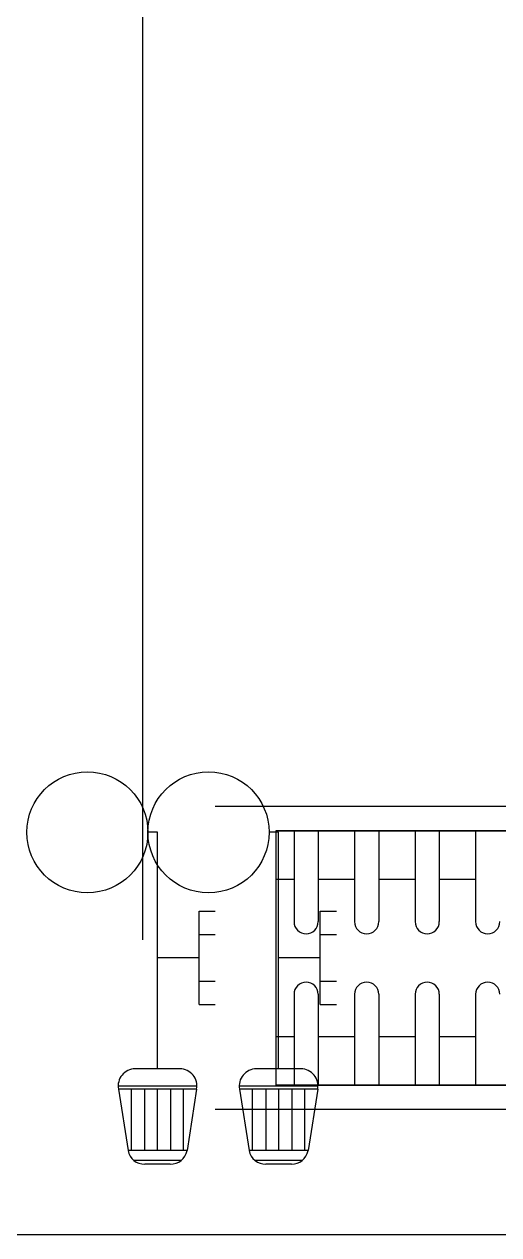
# Model space of a CAD drawing. Header units: inches. Extents: x 21 to 38546, y 13 to 15001.
# Drawn here: x 4748.99 to 4768.59, y 1352.08 to 1402.08 of the extents above; entities that cross this region are included whole.
import ezdxf

# ---------------------------------------------------------------- set-up
doc = ezdxf.new("R2010")
doc.units = ezdxf.units.IN
doc.header["$MEASUREMENT"] = 0
doc.layers.add('pex_boru_gidiş', color=1, linetype='Continuous')
doc.layers.add('RAST-IST-RADYATÖR-DİNAMİK BLOK', color=83, linetype='Continuous')
doc.layers.add('Z_MİM_-KM-Gor-15', color=8, linetype='Continuous', lineweight=25)
doc.layers.add('Z_MİM_00', color=8, linetype='Continuous', lineweight=25)

# ---------------------------------------------------------------- blocks, each defined once
blk = doc.blocks.new('-KM- AL-2 EĞİMLİ CEPHE')
at = {"layer": 'Z_MİM_-KM-Gor-15'}
blk.add_line((-491.222, -0.213, 0), (-727.56, -0.213, 0), dxfattribs=at)
blk = doc.blocks.new('IS_RADYATOR-PLAN-40')
at = {"layer": 'RAST-IST-RADYATÖR-DİNAMİK BLOK', "color": 7}
for p, q in [((3.25, 11.5), (3.25, 7.75)), ((4.25, 11.5), (4.25, 7.75)), ((5.75, 11.5), (5.75, 7.75)), ((-2.385, 11.439), (-2.78, 11.439)), ((-2.385, 1.67), (-2.385, 11.439)), ((2.5, 9.5), (3.25, 9.5)), ((4.25, 9.5), (5, 9.5)), ((5, 9.5), (5.75, 9.5)), ((-0.668, 6.25), (-2.385, 6.25)), ((3.25, 4.75), (3.25, 1)), ((4.25, 4.75), (4.25, 1)), ((5.75, 4.75), (5.75, 1)), ((2.5, 3), (3.25, 3)), ((4.25, 3), (5, 3)), ((5, 3), (5.75, 3)), ((-1.462, 1.67), (-3.309, 1.67)), ((-4.011, 0.968), (-0.76, 0.968)), ((-0.773, 0.833), (-3.998, 0.833)), ((-3.998, 0.833), (-3.603, -1.704)), ((-3.467, -1.704), (-3.467, 0.833)), ((-2.906, -1.704), (-2.906, 0.833)), ((-2.381, -1.704), (-2.381, 0.833)), ((-1.832, -1.704), (-1.832, 0.833)), ((-1.308, -1.704), (-1.308, 0.833)), ((-0.773, 0.833), (-1.168, -1.704)), ((-1.168, -1.704), (-3.603, -1.704)), ((-1.411, -2.11), (-3.36, -2.11)), ((-1.857, -2.27), (-2.914, -2.27))]:
    blk.add_line(p, q, dxfattribs=at)
at = {"layer": 'RAST-IST-RADYATÖR-DİNAMİK BLOK'}
for p, q in [((-0.668, 7.214), (-0.668, 8.178)), ((-0.668, 8.178), (0, 8.178)), ((-0.668, 5.286), (-0.668, 7.214)), ((-0.668, 7.214), (0, 7.214)), ((-0.668, 4.322), (-0.668, 5.286)), ((-0.668, 5.286), (0, 5.286)), ((-0.668, 4.322), (0, 4.322))]:
    blk.add_line(p, q, dxfattribs=at)
for points in [[(0, 0), (40, 0), (40, 12.5), (0, 12.5)], [(2.5, 11.5), (37.5, 11.5), (37.5, 1), (2.5, 1)]]:
    blk.add_lwpolyline(points, dxfattribs=at)
at = {"layer": 'RAST-IST-RADYATÖR-DİNAMİK BLOK', "color": 10}
for centre in [(-10.28, 11.439), (-5.28, 11.439)]:
    blk.add_circle(centre, 2.5, dxfattribs=at)
at = {"layer": 'RAST-IST-RADYATÖR-DİNAMİK BLOK', "color": 7}
for centre, radius, start, end in [((3.75, 7.75), 0.5, 180, 0), ((6.25, 7.75), 0.5, 180, 0), ((3.75, 4.75), 0.5, 0, 180), ((6.25, 4.75), 0.5, 0, 180), ((-3.309, 0.968), 0.702, 90, 191.1518), ((-1.462, 0.968), 0.702, 348.8482, 90), ((-2.914, -1.568), 0.702, 191.1518, 270), ((-1.857, -1.568), 0.702, 270, 348.8482)]:
    blk.add_arc(centre, radius, start, end, dxfattribs=at)
blk = doc.blocks.new('IS_RADYATOR-PLAN-50')
at = {"layer": 'RAST-IST-RADYATÖR-DİNAMİK BLOK', "color": 7}
for p, q in [((3.25, 11.5), (3.25, 7.75)), ((4.25, 11.5), (4.25, 7.75)), ((5.75, 11.5), (5.75, 7.75)), ((-2.385, 11.439), (-2.78, 11.439)), ((-2.385, 1.67), (-2.385, 11.439)), ((2.5, 9.5), (3.25, 9.5)), ((4.25, 9.5), (5, 9.5)), ((5, 9.5), (5.75, 9.5)), ((-0.668, 6.25), (-2.385, 6.25)), ((3.25, 4.75), (3.25, 1)), ((4.25, 4.75), (4.25, 1)), ((5.75, 4.75), (5.75, 1)), ((2.5, 3), (3.25, 3)), ((4.25, 3), (5, 3)), ((5, 3), (5.75, 3)), ((-1.462, 1.67), (-3.309, 1.67)), ((-4.011, 0.968), (-0.76, 0.968)), ((-0.773, 0.833), (-3.998, 0.833)), ((-3.998, 0.833), (-3.603, -1.704)), ((-3.467, -1.704), (-3.467, 0.833)), ((-2.906, -1.704), (-2.906, 0.833)), ((-2.381, -1.704), (-2.381, 0.833)), ((-1.832, -1.704), (-1.832, 0.833)), ((-1.308, -1.704), (-1.308, 0.833)), ((-0.773, 0.833), (-1.168, -1.704)), ((-1.168, -1.704), (-3.603, -1.704)), ((-1.411, -2.11), (-3.36, -2.11)), ((-1.857, -2.27), (-2.914, -2.27))]:
    blk.add_line(p, q, dxfattribs=at)
at = {"layer": 'RAST-IST-RADYATÖR-DİNAMİK BLOK'}
for p, q in [((-0.668, 7.214), (-0.668, 8.178)), ((-0.668, 8.178), (0, 8.178)), ((-0.668, 5.286), (-0.668, 7.214)), ((-0.668, 7.214), (0, 7.214)), ((-0.668, 4.322), (-0.668, 5.286)), ((-0.668, 5.286), (0, 5.286)), ((-0.668, 4.322), (0, 4.322))]:
    blk.add_line(p, q, dxfattribs=at)
for points in [[(0, 0), (50, 0), (50, 12.5), (0, 12.5)], [(2.5, 11.5), (47.5, 11.5), (47.5, 1), (2.5, 1)]]:
    blk.add_lwpolyline(points, dxfattribs=at)
at = {"layer": 'RAST-IST-RADYATÖR-DİNAMİK BLOK', "color": 10}
for centre in [(-10.28, 11.439), (-5.28, 11.439)]:
    blk.add_circle(centre, 2.5, dxfattribs=at)
at = {"layer": 'RAST-IST-RADYATÖR-DİNAMİK BLOK', "color": 7}
for centre, radius, start, end in [((3.75, 7.75), 0.5, 180, 0), ((6.25, 7.75), 0.5, 180, 0), ((3.75, 4.75), 0.5, 0, 180), ((6.25, 4.75), 0.5, 0, 180), ((-3.309, 0.968), 0.702, 90, 191.1518), ((-1.462, 0.968), 0.702, 348.8482, 90), ((-2.914, -1.568), 0.702, 191.1518, 270), ((-1.857, -1.568), 0.702, 270, 348.8482)]:
    blk.add_arc(centre, radius, start, end, dxfattribs=at)
blk = doc.blocks.new('IS_RADYATOR-PLAN-60')
at = {"layer": 'RAST-IST-RADYATÖR-DİNAMİK BLOK', "color": 7}
for p, q in [((3.25, 11.5), (3.25, 7.75)), ((4.25, 11.5), (4.25, 7.75)), ((5.75, 11.5), (5.75, 7.75)), ((-2.385, 11.439), (-2.78, 11.439)), ((-2.385, 1.67), (-2.385, 11.439)), ((2.5, 9.5), (3.25, 9.5)), ((4.25, 9.5), (5, 9.5)), ((5, 9.5), (5.75, 9.5)), ((-0.668, 6.25), (-2.385, 6.25)), ((3.25, 4.75), (3.25, 1)), ((4.25, 4.75), (4.25, 1)), ((5.75, 4.75), (5.75, 1)), ((2.5, 3), (3.25, 3)), ((4.25, 3), (5, 3)), ((5, 3), (5.75, 3)), ((-1.462, 1.67), (-3.309, 1.67)), ((-4.011, 0.968), (-0.76, 0.968)), ((-0.773, 0.833), (-3.998, 0.833)), ((-3.998, 0.833), (-3.603, -1.704)), ((-3.467, -1.704), (-3.467, 0.833)), ((-2.906, -1.704), (-2.906, 0.833)), ((-2.381, -1.704), (-2.381, 0.833)), ((-1.832, -1.704), (-1.832, 0.833)), ((-1.308, -1.704), (-1.308, 0.833)), ((-0.773, 0.833), (-1.168, -1.704)), ((-1.168, -1.704), (-3.603, -1.704)), ((-1.411, -2.11), (-3.36, -2.11)), ((-1.857, -2.27), (-2.914, -2.27))]:
    blk.add_line(p, q, dxfattribs=at)
at = {"layer": 'RAST-IST-RADYATÖR-DİNAMİK BLOK'}
for p, q in [((-0.668, 7.214), (-0.668, 8.178)), ((-0.668, 8.178), (0, 8.178)), ((-0.668, 5.286), (-0.668, 7.214)), ((-0.668, 7.214), (0, 7.214)), ((-0.668, 4.322), (-0.668, 5.286)), ((-0.668, 5.286), (0, 5.286)), ((-0.668, 4.322), (0, 4.322))]:
    blk.add_line(p, q, dxfattribs=at)
for points in [[(0, 0), (60, 0), (60, 12.5), (0, 12.5)], [(2.5, 11.5), (57.5, 11.5), (57.5, 1), (2.5, 1)]]:
    blk.add_lwpolyline(points, dxfattribs=at)
at = {"layer": 'RAST-IST-RADYATÖR-DİNAMİK BLOK', "color": 10}
for centre in [(-10.28, 11.439), (-5.28, 11.439)]:
    blk.add_circle(centre, 2.5, dxfattribs=at)
at = {"layer": 'RAST-IST-RADYATÖR-DİNAMİK BLOK', "color": 7}
for centre, radius, start, end in [((3.75, 7.75), 0.5, 180, 0), ((6.25, 7.75), 0.5, 180, 0), ((3.75, 4.75), 0.5, 0, 180), ((6.25, 4.75), 0.5, 0, 180), ((-3.309, 0.968), 0.702, 90, 191.1518), ((-1.462, 0.968), 0.702, 348.8482, 90), ((-2.914, -1.568), 0.702, 191.1518, 270), ((-1.857, -1.568), 0.702, 270, 348.8482)]:
    blk.add_arc(centre, radius, start, end, dxfattribs=at)
blk = doc.blocks.new('IS_RADYATOR-PLAN-70')
at = {"layer": 'RAST-IST-RADYATÖR-DİNAMİK BLOK', "color": 7}
for p, q in [((3.25, 11.5), (3.25, 7.75)), ((4.25, 11.5), (4.25, 7.75)), ((5.75, 11.5), (5.75, 7.75)), ((-2.385, 11.439), (-2.78, 11.439)), ((-2.385, 1.67), (-2.385, 11.439)), ((2.5, 9.5), (3.25, 9.5)), ((4.25, 9.5), (5, 9.5)), ((5, 9.5), (5.75, 9.5)), ((-0.668, 6.25), (-2.385, 6.25)), ((3.25, 4.75), (3.25, 1)), ((4.25, 4.75), (4.25, 1)), ((5.75, 4.75), (5.75, 1)), ((2.5, 3), (3.25, 3)), ((4.25, 3), (5, 3)), ((5, 3), (5.75, 3)), ((-1.462, 1.67), (-3.309, 1.67)), ((-4.011, 0.968), (-0.76, 0.968)), ((-0.773, 0.833), (-3.998, 0.833)), ((-3.998, 0.833), (-3.603, -1.704)), ((-3.467, -1.704), (-3.467, 0.833)), ((-2.906, -1.704), (-2.906, 0.833)), ((-2.381, -1.704), (-2.381, 0.833)), ((-1.832, -1.704), (-1.832, 0.833)), ((-1.308, -1.704), (-1.308, 0.833)), ((-0.773, 0.833), (-1.168, -1.704)), ((-1.168, -1.704), (-3.603, -1.704)), ((-1.411, -2.11), (-3.36, -2.11)), ((-1.857, -2.27), (-2.914, -2.27))]:
    blk.add_line(p, q, dxfattribs=at)
at = {"layer": 'RAST-IST-RADYATÖR-DİNAMİK BLOK'}
for p, q in [((-0.668, 7.214), (-0.668, 8.178)), ((-0.668, 8.178), (0, 8.178)), ((-0.668, 5.286), (-0.668, 7.214)), ((-0.668, 7.214), (0, 7.214)), ((-0.668, 4.322), (-0.668, 5.286)), ((-0.668, 5.286), (0, 5.286)), ((-0.668, 4.322), (0, 4.322))]:
    blk.add_line(p, q, dxfattribs=at)
for points in [[(0, 0), (70, 0), (70, 12.5), (0, 12.5)], [(2.5, 11.5), (67.5, 11.5), (67.5, 1), (2.5, 1)]]:
    blk.add_lwpolyline(points, dxfattribs=at)
at = {"layer": 'RAST-IST-RADYATÖR-DİNAMİK BLOK', "color": 10}
for centre in [(-10.28, 11.439), (-5.28, 11.439)]:
    blk.add_circle(centre, 2.5, dxfattribs=at)
at = {"layer": 'RAST-IST-RADYATÖR-DİNAMİK BLOK', "color": 7}
for centre, radius, start, end in [((3.75, 7.75), 0.5, 180, 0), ((6.25, 7.75), 0.5, 180, 0), ((3.75, 4.75), 0.5, 0, 180), ((6.25, 4.75), 0.5, 0, 180), ((-3.309, 0.968), 0.702, 90, 191.1518), ((-1.462, 0.968), 0.702, 348.8482, 90), ((-2.914, -1.568), 0.702, 191.1518, 270), ((-1.857, -1.568), 0.702, 270, 348.8482)]:
    blk.add_arc(centre, radius, start, end, dxfattribs=at)
blk = doc.blocks.new('IS_RADYATOR-PLAN-80')
at = {"layer": 'RAST-IST-RADYATÖR-DİNAMİK BLOK', "color": 7}
for p, q in [((3.25, 11.5), (3.25, 7.75)), ((4.25, 11.5), (4.25, 7.75)), ((5.75, 11.5), (5.75, 7.75)), ((-2.385, 11.439), (-2.78, 11.439)), ((-2.385, 1.67), (-2.385, 11.439)), ((2.5, 9.5), (3.25, 9.5)), ((4.25, 9.5), (5, 9.5)), ((5, 9.5), (5.75, 9.5)), ((-0.668, 6.25), (-2.385, 6.25)), ((3.25, 4.75), (3.25, 1)), ((4.25, 4.75), (4.25, 1)), ((5.75, 4.75), (5.75, 1)), ((2.5, 3), (3.25, 3)), ((4.25, 3), (5, 3)), ((5, 3), (5.75, 3)), ((-1.462, 1.67), (-3.309, 1.67)), ((-4.011, 0.968), (-0.76, 0.968)), ((-0.773, 0.833), (-3.998, 0.833)), ((-3.998, 0.833), (-3.603, -1.704)), ((-3.467, -1.704), (-3.467, 0.833)), ((-2.906, -1.704), (-2.906, 0.833)), ((-2.381, -1.704), (-2.381, 0.833)), ((-1.832, -1.704), (-1.832, 0.833)), ((-1.308, -1.704), (-1.308, 0.833)), ((-0.773, 0.833), (-1.168, -1.704)), ((-1.168, -1.704), (-3.603, -1.704)), ((-1.411, -2.11), (-3.36, -2.11)), ((-1.857, -2.27), (-2.914, -2.27))]:
    blk.add_line(p, q, dxfattribs=at)
at = {"layer": 'RAST-IST-RADYATÖR-DİNAMİK BLOK'}
for p, q in [((-0.668, 7.214), (-0.668, 8.178)), ((-0.668, 8.178), (0, 8.178)), ((-0.668, 5.286), (-0.668, 7.214)), ((-0.668, 7.214), (0, 7.214)), ((-0.668, 4.322), (-0.668, 5.286)), ((-0.668, 5.286), (0, 5.286)), ((-0.668, 4.322), (0, 4.322))]:
    blk.add_line(p, q, dxfattribs=at)
for points in [[(0, 0), (80, 0), (80, 12.5), (0, 12.5)], [(2.5, 11.5), (77.5, 11.5), (77.5, 1), (2.5, 1)]]:
    blk.add_lwpolyline(points, dxfattribs=at)
at = {"layer": 'RAST-IST-RADYATÖR-DİNAMİK BLOK', "color": 10}
for centre in [(-10.28, 11.439), (-5.28, 11.439)]:
    blk.add_circle(centre, 2.5, dxfattribs=at)
at = {"layer": 'RAST-IST-RADYATÖR-DİNAMİK BLOK', "color": 7}
for centre, radius, start, end in [((3.75, 7.75), 0.5, 180, 0), ((6.25, 7.75), 0.5, 180, 0), ((3.75, 4.75), 0.5, 0, 180), ((6.25, 4.75), 0.5, 0, 180), ((-3.309, 0.968), 0.702, 90, 191.1518), ((-1.462, 0.968), 0.702, 348.8482, 90), ((-2.914, -1.568), 0.702, 191.1518, 270), ((-1.857, -1.568), 0.702, 270, 348.8482)]:
    blk.add_arc(centre, radius, start, end, dxfattribs=at)
blk = doc.blocks.new('IS_RADYATOR-PLAN-90')
at = {"layer": 'RAST-IST-RADYATÖR-DİNAMİK BLOK', "color": 7}
for p, q in [((3.25, 11.5), (3.25, 7.75)), ((4.25, 11.5), (4.25, 7.75)), ((5.75, 11.5), (5.75, 7.75)), ((-2.385, 11.439), (-2.78, 11.439)), ((-2.385, 1.67), (-2.385, 11.439)), ((2.5, 9.5), (3.25, 9.5)), ((4.25, 9.5), (5, 9.5)), ((5, 9.5), (5.75, 9.5)), ((-0.668, 6.25), (-2.385, 6.25)), ((3.25, 4.75), (3.25, 1)), ((4.25, 4.75), (4.25, 1)), ((5.75, 4.75), (5.75, 1)), ((2.5, 3), (3.25, 3)), ((4.25, 3), (5, 3)), ((5, 3), (5.75, 3)), ((-1.462, 1.67), (-3.309, 1.67)), ((-4.011, 0.968), (-0.76, 0.968)), ((-0.773, 0.833), (-3.998, 0.833)), ((-3.998, 0.833), (-3.603, -1.704)), ((-3.467, -1.704), (-3.467, 0.833)), ((-2.906, -1.704), (-2.906, 0.833)), ((-2.381, -1.704), (-2.381, 0.833)), ((-1.832, -1.704), (-1.832, 0.833)), ((-1.308, -1.704), (-1.308, 0.833)), ((-0.773, 0.833), (-1.168, -1.704)), ((-1.168, -1.704), (-3.603, -1.704)), ((-1.411, -2.11), (-3.36, -2.11)), ((-1.857, -2.27), (-2.914, -2.27))]:
    blk.add_line(p, q, dxfattribs=at)
at = {"layer": 'RAST-IST-RADYATÖR-DİNAMİK BLOK'}
for p, q in [((-0.668, 7.214), (-0.668, 8.178)), ((-0.668, 8.178), (0, 8.178)), ((-0.668, 5.286), (-0.668, 7.214)), ((-0.668, 7.214), (0, 7.214)), ((-0.668, 4.322), (-0.668, 5.286)), ((-0.668, 5.286), (0, 5.286)), ((-0.668, 4.322), (0, 4.322))]:
    blk.add_line(p, q, dxfattribs=at)
for points in [[(0, 0), (90, 0), (90, 12.5), (0, 12.5)], [(2.5, 11.5), (87.5, 11.5), (87.5, 1), (2.5, 1)]]:
    blk.add_lwpolyline(points, dxfattribs=at)
at = {"layer": 'RAST-IST-RADYATÖR-DİNAMİK BLOK', "color": 10}
for centre in [(-10.28, 11.439), (-5.28, 11.439)]:
    blk.add_circle(centre, 2.5, dxfattribs=at)
at = {"layer": 'RAST-IST-RADYATÖR-DİNAMİK BLOK', "color": 7}
for centre, radius, start, end in [((3.75, 7.75), 0.5, 180, 0), ((6.25, 7.75), 0.5, 180, 0), ((3.75, 4.75), 0.5, 0, 180), ((6.25, 4.75), 0.5, 0, 180), ((-3.309, 0.968), 0.702, 90, 191.1518), ((-1.462, 0.968), 0.702, 348.8482, 90), ((-2.914, -1.568), 0.702, 191.1518, 270), ((-1.857, -1.568), 0.702, 270, 348.8482)]:
    blk.add_arc(centre, radius, start, end, dxfattribs=at)
blk = doc.blocks.new('IS_RADYATOR-PLAN-100')
at = {"layer": 'RAST-IST-RADYATÖR-DİNAMİK BLOK', "color": 7}
for p, q in [((3.25, 11.5), (3.25, 7.75)), ((4.25, 11.5), (4.25, 7.75)), ((5.75, 11.5), (5.75, 7.75)), ((-2.385, 11.439), (-2.78, 11.439)), ((-2.385, 1.67), (-2.385, 11.439)), ((2.5, 9.5), (3.25, 9.5)), ((4.25, 9.5), (5, 9.5)), ((5, 9.5), (5.75, 9.5)), ((-0.668, 6.25), (-2.385, 6.25)), ((3.25, 4.75), (3.25, 1)), ((4.25, 4.75), (4.25, 1)), ((5.75, 4.75), (5.75, 1)), ((2.5, 3), (3.25, 3)), ((4.25, 3), (5, 3)), ((5, 3), (5.75, 3)), ((-1.462, 1.67), (-3.309, 1.67)), ((-4.011, 0.968), (-0.76, 0.968)), ((-0.773, 0.833), (-3.998, 0.833)), ((-3.998, 0.833), (-3.603, -1.704)), ((-3.467, -1.704), (-3.467, 0.833)), ((-2.906, -1.704), (-2.906, 0.833)), ((-2.381, -1.704), (-2.381, 0.833)), ((-1.832, -1.704), (-1.832, 0.833)), ((-1.308, -1.704), (-1.308, 0.833)), ((-0.773, 0.833), (-1.168, -1.704)), ((-1.168, -1.704), (-3.603, -1.704)), ((-1.411, -2.11), (-3.36, -2.11)), ((-1.857, -2.27), (-2.914, -2.27))]:
    blk.add_line(p, q, dxfattribs=at)
at = {"layer": 'RAST-IST-RADYATÖR-DİNAMİK BLOK'}
for p, q in [((-0.668, 7.214), (-0.668, 8.178)), ((-0.668, 8.178), (0, 8.178)), ((-0.668, 5.286), (-0.668, 7.214)), ((-0.668, 7.214), (0, 7.214)), ((-0.668, 4.322), (-0.668, 5.286)), ((-0.668, 5.286), (0, 5.286)), ((-0.668, 4.322), (0, 4.322))]:
    blk.add_line(p, q, dxfattribs=at)
for points in [[(0, 0), (100, 0), (100, 12.5), (0, 12.5)], [(2.5, 11.5), (97.5, 11.5), (97.5, 1), (2.5, 1)]]:
    blk.add_lwpolyline(points, dxfattribs=at)
at = {"layer": 'RAST-IST-RADYATÖR-DİNAMİK BLOK', "color": 10}
for centre in [(-10.28, 11.439), (-5.28, 11.439)]:
    blk.add_circle(centre, 2.5, dxfattribs=at)
at = {"layer": 'RAST-IST-RADYATÖR-DİNAMİK BLOK', "color": 7}
for centre, radius, start, end in [((3.75, 7.75), 0.5, 180, 0), ((6.25, 7.75), 0.5, 180, 0), ((3.75, 4.75), 0.5, 0, 180), ((6.25, 4.75), 0.5, 0, 180), ((-3.309, 0.968), 0.702, 90, 191.1518), ((-1.462, 0.968), 0.702, 348.8482, 90), ((-2.914, -1.568), 0.702, 191.1518, 270), ((-1.857, -1.568), 0.702, 270, 348.8482)]:
    blk.add_arc(centre, radius, start, end, dxfattribs=at)
blk = doc.blocks.new('IS_RADYATOR-PLAN-110')
at = {"layer": 'RAST-IST-RADYATÖR-DİNAMİK BLOK', "color": 7}
for p, q in [((3.25, 11.5), (3.25, 7.75)), ((4.25, 11.5), (4.25, 7.75)), ((5.75, 11.5), (5.75, 7.75)), ((-2.385, 11.439), (-2.78, 11.439)), ((-2.385, 1.67), (-2.385, 11.439)), ((2.5, 9.5), (3.25, 9.5)), ((4.25, 9.5), (5, 9.5)), ((5, 9.5), (5.75, 9.5)), ((-0.668, 6.25), (-2.385, 6.25)), ((3.25, 4.75), (3.25, 1)), ((4.25, 4.75), (4.25, 1)), ((5.75, 4.75), (5.75, 1)), ((2.5, 3), (3.25, 3)), ((4.25, 3), (5, 3)), ((5, 3), (5.75, 3)), ((-1.462, 1.67), (-3.309, 1.67)), ((-4.011, 0.968), (-0.76, 0.968)), ((-0.773, 0.833), (-3.998, 0.833)), ((-3.998, 0.833), (-3.603, -1.704)), ((-3.467, -1.704), (-3.467, 0.833)), ((-2.906, -1.704), (-2.906, 0.833)), ((-2.381, -1.704), (-2.381, 0.833)), ((-1.832, -1.704), (-1.832, 0.833)), ((-1.308, -1.704), (-1.308, 0.833)), ((-0.773, 0.833), (-1.168, -1.704)), ((-1.168, -1.704), (-3.603, -1.704)), ((-1.411, -2.11), (-3.36, -2.11)), ((-1.857, -2.27), (-2.914, -2.27))]:
    blk.add_line(p, q, dxfattribs=at)
at = {"layer": 'RAST-IST-RADYATÖR-DİNAMİK BLOK'}
for p, q in [((-0.668, 7.214), (-0.668, 8.178)), ((-0.668, 8.178), (0, 8.178)), ((-0.668, 5.286), (-0.668, 7.214)), ((-0.668, 7.214), (0, 7.214)), ((-0.668, 4.322), (-0.668, 5.286)), ((-0.668, 5.286), (0, 5.286)), ((-0.668, 4.322), (0, 4.322))]:
    blk.add_line(p, q, dxfattribs=at)
for points in [[(0, 0), (110, 0), (110, 12.5), (0, 12.5)], [(2.5, 11.5), (107.5, 11.5), (107.5, 1), (2.5, 1)]]:
    blk.add_lwpolyline(points, dxfattribs=at)
at = {"layer": 'RAST-IST-RADYATÖR-DİNAMİK BLOK', "color": 10}
for centre in [(-10.28, 11.439), (-5.28, 11.439)]:
    blk.add_circle(centre, 2.5, dxfattribs=at)
at = {"layer": 'RAST-IST-RADYATÖR-DİNAMİK BLOK', "color": 7}
for centre, radius, start, end in [((3.75, 7.75), 0.5, 180, 0), ((6.25, 7.75), 0.5, 180, 0), ((3.75, 4.75), 0.5, 0, 180), ((6.25, 4.75), 0.5, 0, 180), ((-3.309, 0.968), 0.702, 90, 191.1518), ((-1.462, 0.968), 0.702, 348.8482, 90), ((-2.914, -1.568), 0.702, 191.1518, 270), ((-1.857, -1.568), 0.702, 270, 348.8482)]:
    blk.add_arc(centre, radius, start, end, dxfattribs=at)
blk = doc.blocks.new('IS_RADYATOR-PLAN-120')
at = {"layer": 'RAST-IST-RADYATÖR-DİNAMİK BLOK', "color": 7}
for p, q in [((3.25, 11.5), (3.25, 7.75)), ((4.25, 11.5), (4.25, 7.75)), ((5.75, 11.5), (5.75, 7.75)), ((-2.385, 11.439), (-2.78, 11.439)), ((-2.385, 1.67), (-2.385, 11.439)), ((2.5, 9.5), (3.25, 9.5)), ((4.25, 9.5), (5, 9.5)), ((5, 9.5), (5.75, 9.5)), ((-0.668, 6.25), (-2.385, 6.25)), ((3.25, 4.75), (3.25, 1)), ((4.25, 4.75), (4.25, 1)), ((5.75, 4.75), (5.75, 1)), ((2.5, 3), (3.25, 3)), ((4.25, 3), (5, 3)), ((5, 3), (5.75, 3)), ((-1.462, 1.67), (-3.309, 1.67)), ((-4.011, 0.968), (-0.76, 0.968)), ((-0.773, 0.833), (-3.998, 0.833)), ((-3.998, 0.833), (-3.603, -1.704)), ((-3.467, -1.704), (-3.467, 0.833)), ((-2.906, -1.704), (-2.906, 0.833)), ((-2.381, -1.704), (-2.381, 0.833)), ((-1.832, -1.704), (-1.832, 0.833)), ((-1.308, -1.704), (-1.308, 0.833)), ((-0.773, 0.833), (-1.168, -1.704)), ((-1.168, -1.704), (-3.603, -1.704)), ((-1.411, -2.11), (-3.36, -2.11)), ((-1.857, -2.27), (-2.914, -2.27))]:
    blk.add_line(p, q, dxfattribs=at)
at = {"layer": 'RAST-IST-RADYATÖR-DİNAMİK BLOK'}
for p, q in [((-0.668, 7.214), (-0.668, 8.178)), ((-0.668, 8.178), (0, 8.178)), ((-0.668, 5.286), (-0.668, 7.214)), ((-0.668, 7.214), (0, 7.214)), ((-0.668, 4.322), (-0.668, 5.286)), ((-0.668, 5.286), (0, 5.286)), ((-0.668, 4.322), (0, 4.322))]:
    blk.add_line(p, q, dxfattribs=at)
for points in [[(0, 0), (120, 0), (120, 12.5), (0, 12.5)], [(2.5, 11.5), (117.5, 11.5), (117.5, 1), (2.5, 1)]]:
    blk.add_lwpolyline(points, dxfattribs=at)
at = {"layer": 'RAST-IST-RADYATÖR-DİNAMİK BLOK', "color": 10}
for centre in [(-10.28, 11.439), (-5.28, 11.439)]:
    blk.add_circle(centre, 2.5, dxfattribs=at)
at = {"layer": 'RAST-IST-RADYATÖR-DİNAMİK BLOK', "color": 7}
for centre, radius, start, end in [((3.75, 7.75), 0.5, 180, 0), ((6.25, 7.75), 0.5, 180, 0), ((3.75, 4.75), 0.5, 0, 180), ((6.25, 4.75), 0.5, 0, 180), ((-3.309, 0.968), 0.702, 90, 191.1518), ((-1.462, 0.968), 0.702, 348.8482, 90), ((-2.914, -1.568), 0.702, 191.1518, 270), ((-1.857, -1.568), 0.702, 270, 348.8482)]:
    blk.add_arc(centre, radius, start, end, dxfattribs=at)
blk = doc.blocks.new('IS_RADYATOR-PLAN-130')
at = {"layer": 'RAST-IST-RADYATÖR-DİNAMİK BLOK', "color": 7}
for p, q in [((3.25, 11.5), (3.25, 7.75)), ((4.25, 11.5), (4.25, 7.75)), ((5.75, 11.5), (5.75, 7.75)), ((-2.385, 11.439), (-2.78, 11.439)), ((-2.385, 1.67), (-2.385, 11.439)), ((2.5, 9.5), (3.25, 9.5)), ((4.25, 9.5), (5, 9.5)), ((5, 9.5), (5.75, 9.5)), ((-0.668, 6.25), (-2.385, 6.25)), ((3.25, 4.75), (3.25, 1)), ((4.25, 4.75), (4.25, 1)), ((5.75, 4.75), (5.75, 1)), ((2.5, 3), (3.25, 3)), ((4.25, 3), (5, 3)), ((5, 3), (5.75, 3)), ((-1.462, 1.67), (-3.309, 1.67)), ((-4.011, 0.968), (-0.76, 0.968)), ((-0.773, 0.833), (-3.998, 0.833)), ((-3.998, 0.833), (-3.603, -1.704)), ((-3.467, -1.704), (-3.467, 0.833)), ((-2.906, -1.704), (-2.906, 0.833)), ((-2.381, -1.704), (-2.381, 0.833)), ((-1.832, -1.704), (-1.832, 0.833)), ((-1.308, -1.704), (-1.308, 0.833)), ((-0.773, 0.833), (-1.168, -1.704)), ((-1.168, -1.704), (-3.603, -1.704)), ((-1.411, -2.11), (-3.36, -2.11)), ((-1.857, -2.27), (-2.914, -2.27))]:
    blk.add_line(p, q, dxfattribs=at)
at = {"layer": 'RAST-IST-RADYATÖR-DİNAMİK BLOK'}
for p, q in [((-0.668, 7.214), (-0.668, 8.178)), ((-0.668, 8.178), (0, 8.178)), ((-0.668, 5.286), (-0.668, 7.214)), ((-0.668, 7.214), (0, 7.214)), ((-0.668, 4.322), (-0.668, 5.286)), ((-0.668, 5.286), (0, 5.286)), ((-0.668, 4.322), (0, 4.322))]:
    blk.add_line(p, q, dxfattribs=at)
for points in [[(0, 0), (130, 0), (130, 12.5), (0, 12.5)], [(2.5, 11.5), (127.5, 11.5), (127.5, 1), (2.5, 1)]]:
    blk.add_lwpolyline(points, dxfattribs=at)
at = {"layer": 'RAST-IST-RADYATÖR-DİNAMİK BLOK', "color": 10}
for centre in [(-10.28, 11.439), (-5.28, 11.439)]:
    blk.add_circle(centre, 2.5, dxfattribs=at)
at = {"layer": 'RAST-IST-RADYATÖR-DİNAMİK BLOK', "color": 7}
for centre, radius, start, end in [((3.75, 7.75), 0.5, 180, 0), ((6.25, 7.75), 0.5, 180, 0), ((3.75, 4.75), 0.5, 0, 180), ((6.25, 4.75), 0.5, 0, 180), ((-3.309, 0.968), 0.702, 90, 191.1518), ((-1.462, 0.968), 0.702, 348.8482, 90), ((-2.914, -1.568), 0.702, 191.1518, 270), ((-1.857, -1.568), 0.702, 270, 348.8482)]:
    blk.add_arc(centre, radius, start, end, dxfattribs=at)
blk = doc.blocks.new('IS_RADYATOR-PLAN-140')
at = {"layer": 'RAST-IST-RADYATÖR-DİNAMİK BLOK', "color": 7}
for p, q in [((3.25, 11.5), (3.25, 7.75)), ((4.25, 11.5), (4.25, 7.75)), ((5.75, 11.5), (5.75, 7.75)), ((-2.385, 11.439), (-2.78, 11.439)), ((-2.385, 1.67), (-2.385, 11.439)), ((2.5, 9.5), (3.25, 9.5)), ((4.25, 9.5), (5, 9.5)), ((5, 9.5), (5.75, 9.5)), ((-0.668, 6.25), (-2.385, 6.25)), ((3.25, 4.75), (3.25, 1)), ((4.25, 4.75), (4.25, 1)), ((5.75, 4.75), (5.75, 1)), ((2.5, 3), (3.25, 3)), ((4.25, 3), (5, 3)), ((5, 3), (5.75, 3)), ((-1.462, 1.67), (-3.309, 1.67)), ((-4.011, 0.968), (-0.76, 0.968)), ((-0.773, 0.833), (-3.998, 0.833)), ((-3.998, 0.833), (-3.603, -1.704)), ((-3.467, -1.704), (-3.467, 0.833)), ((-2.906, -1.704), (-2.906, 0.833)), ((-2.381, -1.704), (-2.381, 0.833)), ((-1.832, -1.704), (-1.832, 0.833)), ((-1.308, -1.704), (-1.308, 0.833)), ((-0.773, 0.833), (-1.168, -1.704)), ((-1.168, -1.704), (-3.603, -1.704)), ((-1.411, -2.11), (-3.36, -2.11)), ((-1.857, -2.27), (-2.914, -2.27))]:
    blk.add_line(p, q, dxfattribs=at)
at = {"layer": 'RAST-IST-RADYATÖR-DİNAMİK BLOK'}
for p, q in [((-0.668, 7.214), (-0.668, 8.178)), ((-0.668, 8.178), (0, 8.178)), ((-0.668, 5.286), (-0.668, 7.214)), ((-0.668, 7.214), (0, 7.214)), ((-0.668, 4.322), (-0.668, 5.286)), ((-0.668, 5.286), (0, 5.286)), ((-0.668, 4.322), (0, 4.322))]:
    blk.add_line(p, q, dxfattribs=at)
for points in [[(0, 0), (140, 0), (140, 12.5), (0, 12.5)], [(2.5, 11.5), (137.5, 11.5), (137.5, 1), (2.5, 1)]]:
    blk.add_lwpolyline(points, dxfattribs=at)
at = {"layer": 'RAST-IST-RADYATÖR-DİNAMİK BLOK', "color": 10}
for centre in [(-10.28, 11.439), (-5.28, 11.439)]:
    blk.add_circle(centre, 2.5, dxfattribs=at)
at = {"layer": 'RAST-IST-RADYATÖR-DİNAMİK BLOK', "color": 7}
for centre, radius, start, end in [((3.75, 7.75), 0.5, 180, 0), ((6.25, 7.75), 0.5, 180, 0), ((3.75, 4.75), 0.5, 0, 180), ((6.25, 4.75), 0.5, 0, 180), ((-3.309, 0.968), 0.702, 90, 191.1518), ((-1.462, 0.968), 0.702, 348.8482, 90), ((-2.914, -1.568), 0.702, 191.1518, 270), ((-1.857, -1.568), 0.702, 270, 348.8482)]:
    blk.add_arc(centre, radius, start, end, dxfattribs=at)
blk = doc.blocks.new('IS_RADYATOR-PLAN-150')
at = {"layer": 'RAST-IST-RADYATÖR-DİNAMİK BLOK', "color": 7}
for p, q in [((-1.75, 11.5), (-1.75, 7.75)), ((-0.75, 11.5), (-0.75, 7.75)), ((0.75, 11.5), (0.75, 7.75)), ((1.75, 11.5), (1.75, 7.75)), ((3.25, 11.5), (3.25, 7.75)), ((4.25, 11.5), (4.25, 7.75)), ((5.75, 11.5), (5.75, 7.75)), ((-7.385, 11.439), (-7.78, 11.439)), ((-7.385, 1.67), (-7.385, 11.439)), ((-2.5, 9.5), (-1.75, 9.5)), ((-0.75, 9.5), (0, 9.5)), ((0, 9.5), (0.75, 9.5)), ((1.75, 9.5), (2.5, 9.5)), ((2.5, 9.5), (3.25, 9.5)), ((4.25, 9.5), (5, 9.5)), ((5, 9.5), (5.75, 9.5)), ((-5.668, 6.25), (-7.385, 6.25)), ((-1.75, 4.75), (-1.75, 1)), ((-0.75, 4.75), (-0.75, 1)), ((0.75, 4.75), (0.75, 1)), ((1.75, 4.75), (1.75, 1)), ((3.25, 4.75), (3.25, 1)), ((4.25, 4.75), (4.25, 1)), ((5.75, 4.75), (5.75, 1)), ((-2.5, 3), (-1.75, 3)), ((-0.75, 3), (0, 3)), ((0, 3), (0.75, 3)), ((1.75, 3), (2.5, 3)), ((2.5, 3), (3.25, 3)), ((4.25, 3), (5, 3)), ((5, 3), (5.75, 3)), ((-6.462, 1.67), (-8.309, 1.67)), ((-9.011, 0.968), (-5.76, 0.968)), ((-5.773, 0.833), (-8.998, 0.833)), ((-8.998, 0.833), (-8.603, -1.704)), ((-8.467, -1.704), (-8.467, 0.833)), ((-7.906, -1.704), (-7.906, 0.833)), ((-7.381, -1.704), (-7.381, 0.833)), ((-6.832, -1.704), (-6.832, 0.833)), ((-6.308, -1.704), (-6.308, 0.833)), ((-5.773, 0.833), (-6.168, -1.704)), ((-6.168, -1.704), (-8.603, -1.704)), ((-6.411, -2.11), (-8.36, -2.11)), ((-6.857, -2.27), (-7.914, -2.27))]:
    blk.add_line(p, q, dxfattribs=at)
at = {"layer": 'RAST-IST-RADYATÖR-DİNAMİK BLOK'}
for p, q in [((-5.668, 7.214), (-5.668, 8.178)), ((-5.668, 8.178), (-5, 8.178)), ((-5.668, 5.286), (-5.668, 7.214)), ((-5.668, 7.214), (-5, 7.214)), ((-5.668, 4.322), (-5.668, 5.286)), ((-5.668, 5.286), (-5, 5.286)), ((-5.668, 4.322), (-5, 4.322))]:
    blk.add_line(p, q, dxfattribs=at)
for points in [[(-5, 0), (145, 0), (145, 12.5), (-5, 12.5)], [(-2.5, 11.5), (142.5, 11.5), (142.5, 1), (-2.5, 1)]]:
    blk.add_lwpolyline(points, dxfattribs=at)
at = {"layer": 'RAST-IST-RADYATÖR-DİNAMİK BLOK', "color": 10}
blk.add_circle((-10.28, 11.439), 2.5, dxfattribs=at)
at = {"layer": 'RAST-IST-RADYATÖR-DİNAMİK BLOK', "color": 7}
for centre, radius, start, end in [((-1.25, 7.75), 0.5, 180, 0), ((1.25, 7.75), 0.5, 180, 0), ((3.75, 7.75), 0.5, 180, 0), ((6.25, 7.75), 0.5, 180, 0), ((-1.25, 4.75), 0.5, 0, 180), ((1.25, 4.75), 0.5, 0, 180), ((3.75, 4.75), 0.5, 0, 180), ((6.25, 4.75), 0.5, 0, 180), ((-8.309, 0.968), 0.702, 90, 191.1518), ((-6.462, 0.968), 0.702, 348.8482, 90), ((-7.914, -1.568), 0.702, 191.1518, 270), ((-6.857, -1.568), 0.702, 270, 348.8482)]:
    blk.add_arc(centre, radius, start, end, dxfattribs=at)
blk = doc.blocks.new('IS_RADYATOR-PLAN-160')
at = {"layer": 'RAST-IST-RADYATÖR-DİNAMİK BLOK', "color": 7}
for p, q in [((-1.75, 11.5), (-1.75, 7.75)), ((-0.75, 11.5), (-0.75, 7.75)), ((0.75, 11.5), (0.75, 7.75)), ((1.75, 11.5), (1.75, 7.75)), ((3.25, 11.5), (3.25, 7.75)), ((4.25, 11.5), (4.25, 7.75)), ((5.75, 11.5), (5.75, 7.75)), ((-7.385, 11.439), (-7.78, 11.439)), ((-7.385, 1.67), (-7.385, 11.439)), ((-2.5, 9.5), (-1.75, 9.5)), ((-0.75, 9.5), (0, 9.5)), ((0, 9.5), (0.75, 9.5)), ((1.75, 9.5), (2.5, 9.5)), ((2.5, 9.5), (3.25, 9.5)), ((4.25, 9.5), (5, 9.5)), ((5, 9.5), (5.75, 9.5)), ((-5.668, 6.25), (-7.385, 6.25)), ((-1.75, 4.75), (-1.75, 1)), ((-0.75, 4.75), (-0.75, 1)), ((0.75, 4.75), (0.75, 1)), ((1.75, 4.75), (1.75, 1)), ((3.25, 4.75), (3.25, 1)), ((4.25, 4.75), (4.25, 1)), ((5.75, 4.75), (5.75, 1)), ((-2.5, 3), (-1.75, 3)), ((-0.75, 3), (0, 3)), ((0, 3), (0.75, 3)), ((1.75, 3), (2.5, 3)), ((2.5, 3), (3.25, 3)), ((4.25, 3), (5, 3)), ((5, 3), (5.75, 3)), ((-6.462, 1.67), (-8.309, 1.67)), ((-9.011, 0.968), (-5.76, 0.968)), ((-5.773, 0.833), (-8.998, 0.833)), ((-8.998, 0.833), (-8.603, -1.704)), ((-8.467, -1.704), (-8.467, 0.833)), ((-7.906, -1.704), (-7.906, 0.833)), ((-7.381, -1.704), (-7.381, 0.833)), ((-6.832, -1.704), (-6.832, 0.833)), ((-6.308, -1.704), (-6.308, 0.833)), ((-5.773, 0.833), (-6.168, -1.704)), ((-6.168, -1.704), (-8.603, -1.704)), ((-6.411, -2.11), (-8.36, -2.11)), ((-6.857, -2.27), (-7.914, -2.27))]:
    blk.add_line(p, q, dxfattribs=at)
at = {"layer": 'RAST-IST-RADYATÖR-DİNAMİK BLOK'}
for p, q in [((-5.668, 7.214), (-5.668, 8.178)), ((-5.668, 8.178), (-5, 8.178)), ((-5.668, 5.286), (-5.668, 7.214)), ((-5.668, 7.214), (-5, 7.214)), ((-5.668, 4.322), (-5.668, 5.286)), ((-5.668, 5.286), (-5, 5.286)), ((-5.668, 4.322), (-5, 4.322))]:
    blk.add_line(p, q, dxfattribs=at)
for points in [[(-5, 0), (155, 0), (155, 12.5), (-5, 12.5)], [(-2.5, 11.5), (152.5, 11.5), (152.5, 1), (-2.5, 1)]]:
    blk.add_lwpolyline(points, dxfattribs=at)
at = {"layer": 'RAST-IST-RADYATÖR-DİNAMİK BLOK', "color": 10}
blk.add_circle((-10.28, 11.439), 2.5, dxfattribs=at)
at = {"layer": 'RAST-IST-RADYATÖR-DİNAMİK BLOK', "color": 7}
for centre, radius, start, end in [((-1.25, 7.75), 0.5, 180, 0), ((1.25, 7.75), 0.5, 180, 0), ((3.75, 7.75), 0.5, 180, 0), ((6.25, 7.75), 0.5, 180, 0), ((-1.25, 4.75), 0.5, 0, 180), ((1.25, 4.75), 0.5, 0, 180), ((3.75, 4.75), 0.5, 0, 180), ((6.25, 4.75), 0.5, 0, 180), ((-8.309, 0.968), 0.702, 90, 191.1518), ((-6.462, 0.968), 0.702, 348.8482, 90), ((-7.914, -1.568), 0.702, 191.1518, 270), ((-6.857, -1.568), 0.702, 270, 348.8482)]:
    blk.add_arc(centre, radius, start, end, dxfattribs=at)
blk = doc.blocks.new('IS_RADYATOR-PLAN-170')
at = {"layer": 'RAST-IST-RADYATÖR-DİNAMİK BLOK', "color": 7}
for p, q in [((-1.75, 11.5), (-1.75, 7.75)), ((-0.75, 11.5), (-0.75, 7.75)), ((0.75, 11.5), (0.75, 7.75)), ((1.75, 11.5), (1.75, 7.75)), ((3.25, 11.5), (3.25, 7.75)), ((4.25, 11.5), (4.25, 7.75)), ((5.75, 11.5), (5.75, 7.75)), ((-7.385, 11.439), (-7.78, 11.439)), ((-7.385, 1.67), (-7.385, 11.439)), ((-2.5, 9.5), (-1.75, 9.5)), ((-0.75, 9.5), (0, 9.5)), ((0, 9.5), (0.75, 9.5)), ((1.75, 9.5), (2.5, 9.5)), ((2.5, 9.5), (3.25, 9.5)), ((4.25, 9.5), (5, 9.5)), ((5, 9.5), (5.75, 9.5)), ((-5.668, 6.25), (-7.385, 6.25)), ((-1.75, 4.75), (-1.75, 1)), ((-0.75, 4.75), (-0.75, 1)), ((0.75, 4.75), (0.75, 1)), ((1.75, 4.75), (1.75, 1)), ((3.25, 4.75), (3.25, 1)), ((4.25, 4.75), (4.25, 1)), ((5.75, 4.75), (5.75, 1)), ((-2.5, 3), (-1.75, 3)), ((-0.75, 3), (0, 3)), ((0, 3), (0.75, 3)), ((1.75, 3), (2.5, 3)), ((2.5, 3), (3.25, 3)), ((4.25, 3), (5, 3)), ((5, 3), (5.75, 3)), ((-6.462, 1.67), (-8.309, 1.67)), ((-9.011, 0.968), (-5.76, 0.968)), ((-5.773, 0.833), (-8.998, 0.833)), ((-8.998, 0.833), (-8.603, -1.704)), ((-8.467, -1.704), (-8.467, 0.833)), ((-7.906, -1.704), (-7.906, 0.833)), ((-7.381, -1.704), (-7.381, 0.833)), ((-6.832, -1.704), (-6.832, 0.833)), ((-6.308, -1.704), (-6.308, 0.833)), ((-5.773, 0.833), (-6.168, -1.704)), ((-6.168, -1.704), (-8.603, -1.704)), ((-6.411, -2.11), (-8.36, -2.11)), ((-6.857, -2.27), (-7.914, -2.27))]:
    blk.add_line(p, q, dxfattribs=at)
at = {"layer": 'RAST-IST-RADYATÖR-DİNAMİK BLOK'}
for p, q in [((-5.668, 7.214), (-5.668, 8.178)), ((-5.668, 8.178), (-5, 8.178)), ((-5.668, 5.286), (-5.668, 7.214)), ((-5.668, 7.214), (-5, 7.214)), ((-5.668, 4.322), (-5.668, 5.286)), ((-5.668, 5.286), (-5, 5.286)), ((-5.668, 4.322), (-5, 4.322))]:
    blk.add_line(p, q, dxfattribs=at)
for points in [[(-5, 0), (165, 0), (165, 12.5), (-5, 12.5)], [(-2.5, 11.5), (162.5, 11.5), (162.5, 1), (-2.5, 1)]]:
    blk.add_lwpolyline(points, dxfattribs=at)
at = {"layer": 'RAST-IST-RADYATÖR-DİNAMİK BLOK', "color": 10}
blk.add_circle((-10.28, 11.439), 2.5, dxfattribs=at)
at = {"layer": 'RAST-IST-RADYATÖR-DİNAMİK BLOK', "color": 7}
for centre, radius, start, end in [((-1.25, 7.75), 0.5, 180, 0), ((1.25, 7.75), 0.5, 180, 0), ((3.75, 7.75), 0.5, 180, 0), ((6.25, 7.75), 0.5, 180, 0), ((-1.25, 4.75), 0.5, 0, 180), ((1.25, 4.75), 0.5, 0, 180), ((3.75, 4.75), 0.5, 0, 180), ((6.25, 4.75), 0.5, 0, 180), ((-8.309, 0.968), 0.702, 90, 191.1518), ((-6.462, 0.968), 0.702, 348.8482, 90), ((-7.914, -1.568), 0.702, 191.1518, 270), ((-6.857, -1.568), 0.702, 270, 348.8482)]:
    blk.add_arc(centre, radius, start, end, dxfattribs=at)
blk = doc.blocks.new('IS_RADYATOR-PLAN-180')
at = {"layer": 'RAST-IST-RADYATÖR-DİNAMİK BLOK', "color": 7}
for p, q in [((-1.75, 11.5), (-1.75, 7.75)), ((-0.75, 11.5), (-0.75, 7.75)), ((0.75, 11.5), (0.75, 7.75)), ((1.75, 11.5), (1.75, 7.75)), ((3.25, 11.5), (3.25, 7.75)), ((4.25, 11.5), (4.25, 7.75)), ((5.75, 11.5), (5.75, 7.75)), ((-7.385, 11.439), (-7.78, 11.439)), ((-7.385, 1.67), (-7.385, 11.439)), ((-2.5, 9.5), (-1.75, 9.5)), ((-0.75, 9.5), (0, 9.5)), ((0, 9.5), (0.75, 9.5)), ((1.75, 9.5), (2.5, 9.5)), ((2.5, 9.5), (3.25, 9.5)), ((4.25, 9.5), (5, 9.5)), ((5, 9.5), (5.75, 9.5)), ((-5.668, 6.25), (-7.385, 6.25)), ((-1.75, 4.75), (-1.75, 1)), ((-0.75, 4.75), (-0.75, 1)), ((0.75, 4.75), (0.75, 1)), ((1.75, 4.75), (1.75, 1)), ((3.25, 4.75), (3.25, 1)), ((4.25, 4.75), (4.25, 1)), ((5.75, 4.75), (5.75, 1)), ((-2.5, 3), (-1.75, 3)), ((-0.75, 3), (0, 3)), ((0, 3), (0.75, 3)), ((1.75, 3), (2.5, 3)), ((2.5, 3), (3.25, 3)), ((4.25, 3), (5, 3)), ((5, 3), (5.75, 3)), ((-6.462, 1.67), (-8.309, 1.67)), ((-9.011, 0.968), (-5.76, 0.968)), ((-5.773, 0.833), (-8.998, 0.833)), ((-8.998, 0.833), (-8.603, -1.704)), ((-8.467, -1.704), (-8.467, 0.833)), ((-7.906, -1.704), (-7.906, 0.833)), ((-7.381, -1.704), (-7.381, 0.833)), ((-6.832, -1.704), (-6.832, 0.833)), ((-6.308, -1.704), (-6.308, 0.833)), ((-5.773, 0.833), (-6.168, -1.704)), ((-6.168, -1.704), (-8.603, -1.704)), ((-6.411, -2.11), (-8.36, -2.11)), ((-6.857, -2.27), (-7.914, -2.27))]:
    blk.add_line(p, q, dxfattribs=at)
at = {"layer": 'RAST-IST-RADYATÖR-DİNAMİK BLOK'}
for p, q in [((-5.668, 7.214), (-5.668, 8.178)), ((-5.668, 8.178), (-5, 8.178)), ((-5.668, 5.286), (-5.668, 7.214)), ((-5.668, 7.214), (-5, 7.214)), ((-5.668, 4.322), (-5.668, 5.286)), ((-5.668, 5.286), (-5, 5.286)), ((-5.668, 4.322), (-5, 4.322))]:
    blk.add_line(p, q, dxfattribs=at)
for points in [[(-5, 0), (175, 0), (175, 12.5), (-5, 12.5)], [(-2.5, 11.5), (172.5, 11.5), (172.5, 1), (-2.5, 1)]]:
    blk.add_lwpolyline(points, dxfattribs=at)
at = {"layer": 'RAST-IST-RADYATÖR-DİNAMİK BLOK', "color": 10}
blk.add_circle((-10.28, 11.439), 2.5, dxfattribs=at)
at = {"layer": 'RAST-IST-RADYATÖR-DİNAMİK BLOK', "color": 7}
for centre, radius, start, end in [((-1.25, 7.75), 0.5, 180, 0), ((1.25, 7.75), 0.5, 180, 0), ((3.75, 7.75), 0.5, 180, 0), ((6.25, 7.75), 0.5, 180, 0), ((-1.25, 4.75), 0.5, 0, 180), ((1.25, 4.75), 0.5, 0, 180), ((3.75, 4.75), 0.5, 0, 180), ((6.25, 4.75), 0.5, 0, 180), ((-8.309, 0.968), 0.702, 90, 191.1518), ((-6.462, 0.968), 0.702, 348.8482, 90), ((-7.914, -1.568), 0.702, 191.1518, 270), ((-6.857, -1.568), 0.702, 270, 348.8482)]:
    blk.add_arc(centre, radius, start, end, dxfattribs=at)
blk = doc.blocks.new('IS_RADYATOR-PLAN-190')
at = {"layer": 'RAST-IST-RADYATÖR-DİNAMİK BLOK', "color": 7}
for p, q in [((-1.75, 11.5), (-1.75, 7.75)), ((-0.75, 11.5), (-0.75, 7.75)), ((0.75, 11.5), (0.75, 7.75)), ((1.75, 11.5), (1.75, 7.75)), ((3.25, 11.5), (3.25, 7.75)), ((4.25, 11.5), (4.25, 7.75)), ((5.75, 11.5), (5.75, 7.75)), ((-7.385, 11.439), (-7.78, 11.439)), ((-7.385, 1.67), (-7.385, 11.439)), ((-2.5, 9.5), (-1.75, 9.5)), ((-0.75, 9.5), (0, 9.5)), ((0, 9.5), (0.75, 9.5)), ((1.75, 9.5), (2.5, 9.5)), ((2.5, 9.5), (3.25, 9.5)), ((4.25, 9.5), (5, 9.5)), ((5, 9.5), (5.75, 9.5)), ((-5.668, 6.25), (-7.385, 6.25)), ((-1.75, 4.75), (-1.75, 1)), ((-0.75, 4.75), (-0.75, 1)), ((0.75, 4.75), (0.75, 1)), ((1.75, 4.75), (1.75, 1)), ((3.25, 4.75), (3.25, 1)), ((4.25, 4.75), (4.25, 1)), ((5.75, 4.75), (5.75, 1)), ((-2.5, 3), (-1.75, 3)), ((-0.75, 3), (0, 3)), ((0, 3), (0.75, 3)), ((1.75, 3), (2.5, 3)), ((2.5, 3), (3.25, 3)), ((4.25, 3), (5, 3)), ((5, 3), (5.75, 3)), ((-6.462, 1.67), (-8.309, 1.67)), ((-9.011, 0.968), (-5.76, 0.968)), ((-5.773, 0.833), (-8.998, 0.833)), ((-8.998, 0.833), (-8.603, -1.704)), ((-8.467, -1.704), (-8.467, 0.833)), ((-7.906, -1.704), (-7.906, 0.833)), ((-7.381, -1.704), (-7.381, 0.833)), ((-6.832, -1.704), (-6.832, 0.833)), ((-6.308, -1.704), (-6.308, 0.833)), ((-5.773, 0.833), (-6.168, -1.704)), ((-6.168, -1.704), (-8.603, -1.704)), ((-6.411, -2.11), (-8.36, -2.11)), ((-6.857, -2.27), (-7.914, -2.27))]:
    blk.add_line(p, q, dxfattribs=at)
at = {"layer": 'RAST-IST-RADYATÖR-DİNAMİK BLOK'}
for p, q in [((-5.668, 7.214), (-5.668, 8.178)), ((-5.668, 8.178), (-5, 8.178)), ((-5.668, 5.286), (-5.668, 7.214)), ((-5.668, 7.214), (-5, 7.214)), ((-5.668, 4.322), (-5.668, 5.286)), ((-5.668, 5.286), (-5, 5.286)), ((-5.668, 4.322), (-5, 4.322))]:
    blk.add_line(p, q, dxfattribs=at)
for points in [[(-5, 0), (185, 0), (185, 12.5), (-5, 12.5)], [(182.5, 11.5), (-2.5, 11.5), (-2.5, 1), (182.5, 1)]]:
    blk.add_lwpolyline(points, dxfattribs=at)
at = {"layer": 'RAST-IST-RADYATÖR-DİNAMİK BLOK', "color": 10}
blk.add_circle((-10.28, 11.439), 2.5, dxfattribs=at)
at = {"layer": 'RAST-IST-RADYATÖR-DİNAMİK BLOK', "color": 7}
for centre, radius, start, end in [((-1.25, 7.75), 0.5, 180, 0), ((1.25, 7.75), 0.5, 180, 0), ((3.75, 7.75), 0.5, 180, 0), ((6.25, 7.75), 0.5, 180, 0), ((-1.25, 4.75), 0.5, 0, 180), ((1.25, 4.75), 0.5, 0, 180), ((3.75, 4.75), 0.5, 0, 180), ((6.25, 4.75), 0.5, 0, 180), ((-8.309, 0.968), 0.702, 90, 191.1518), ((-6.462, 0.968), 0.702, 348.8482, 90), ((-7.914, -1.568), 0.702, 191.1518, 270), ((-6.857, -1.568), 0.702, 270, 348.8482)]:
    blk.add_arc(centre, radius, start, end, dxfattribs=at)
blk = doc.blocks.new('IS_RADYATOR-PLAN-200')
at = {"layer": 'RAST-IST-RADYATÖR-DİNAMİK BLOK', "color": 7}
for p, q in [((3.25, 11.5), (3.25, 7.75)), ((4.25, 11.5), (4.25, 7.75)), ((5.75, 11.5), (5.75, 7.75)), ((6.75, 11.5), (6.75, 7.75)), ((8.25, 11.5), (8.25, 7.75)), ((9.25, 11.5), (9.25, 7.75)), ((10.75, 11.5), (10.75, 7.75)), ((-2.385, 11.439), (-2.78, 11.439)), ((-2.385, 1.67), (-2.385, 11.439)), ((2.5, 9.5), (3.25, 9.5)), ((4.25, 9.5), (5, 9.5)), ((5, 9.5), (5.75, 9.5)), ((6.75, 9.5), (7.5, 9.5)), ((7.5, 9.5), (8.25, 9.5)), ((9.25, 9.5), (10, 9.5)), ((10, 9.5), (10.75, 9.5)), ((-0.668, 6.25), (-2.385, 6.25)), ((3.25, 4.75), (3.25, 1)), ((4.25, 4.75), (4.25, 1)), ((5.75, 4.75), (5.75, 1)), ((6.75, 4.75), (6.75, 1)), ((8.25, 4.75), (8.25, 1)), ((9.25, 4.75), (9.25, 1)), ((10.75, 4.75), (10.75, 1)), ((2.5, 3), (3.25, 3)), ((4.25, 3), (5, 3)), ((5, 3), (5.75, 3)), ((6.75, 3), (7.5, 3)), ((7.5, 3), (8.25, 3)), ((9.25, 3), (10, 3)), ((10, 3), (10.75, 3)), ((-1.462, 1.67), (-3.309, 1.67)), ((-4.011, 0.968), (-0.76, 0.968)), ((-0.773, 0.833), (-3.998, 0.833)), ((-3.998, 0.833), (-3.603, -1.704)), ((-3.467, -1.704), (-3.467, 0.833)), ((-2.906, -1.704), (-2.906, 0.833)), ((-2.381, -1.704), (-2.381, 0.833)), ((-1.832, -1.704), (-1.832, 0.833)), ((-1.308, -1.704), (-1.308, 0.833)), ((-0.773, 0.833), (-1.168, -1.704)), ((-1.168, -1.704), (-3.603, -1.704)), ((-1.411, -2.11), (-3.36, -2.11)), ((-1.857, -2.27), (-2.914, -2.27))]:
    blk.add_line(p, q, dxfattribs=at)
at = {"layer": 'RAST-IST-RADYATÖR-DİNAMİK BLOK'}
for p, q in [((-0.668, 7.214), (-0.668, 8.178)), ((-0.668, 8.178), (0, 8.178)), ((-0.668, 5.286), (-0.668, 7.214)), ((-0.668, 7.214), (0, 7.214)), ((-0.668, 4.322), (-0.668, 5.286)), ((-0.668, 5.286), (0, 5.286)), ((-0.668, 4.322), (0, 4.322))]:
    blk.add_line(p, q, dxfattribs=at)
for points in [[(0, 0), (200, 0), (200, 12.5), (0, 12.5)], [(2.5, 11.5), (197.5, 11.5), (197.5, 1), (2.5, 1)]]:
    blk.add_lwpolyline(points, dxfattribs=at)
at = {"layer": 'RAST-IST-RADYATÖR-DİNAMİK BLOK', "color": 10}
blk.add_circle((-5.28, 11.439), 2.5, dxfattribs=at)
at = {"layer": 'RAST-IST-RADYATÖR-DİNAMİK BLOK', "color": 7}
for centre, radius, start, end in [((3.75, 7.75), 0.5, 180, 0), ((6.25, 7.75), 0.5, 180, 0), ((8.75, 7.75), 0.5, 180, 0), ((11.25, 7.75), 0.5, 180, 0), ((3.75, 4.75), 0.5, 0, 180), ((6.25, 4.75), 0.5, 0, 180), ((8.75, 4.75), 0.5, 0, 180), ((11.25, 4.75), 0.5, 0, 180), ((-3.309, 0.968), 0.702, 90, 191.1518), ((-1.462, 0.968), 0.702, 348.8482, 90), ((-2.914, -1.568), 0.702, 191.1518, 270), ((-1.857, -1.568), 0.702, 270, 348.8482)]:
    blk.add_arc(centre, radius, start, end, dxfattribs=at)
blk = doc.blocks.new('IS_U4732')
for name, p in [('IS_RADYATOR-PLAN-40', (0, 0)), ('IS_RADYATOR-PLAN-50', (0, 0)), ('IS_RADYATOR-PLAN-60', (0, 0)), ('IS_RADYATOR-PLAN-70', (0, 0)), ('IS_RADYATOR-PLAN-80', (0, 0)), ('IS_RADYATOR-PLAN-90', (0, 0)), ('IS_RADYATOR-PLAN-100', (0, 0)), ('IS_RADYATOR-PLAN-110', (0, 0)), ('IS_RADYATOR-PLAN-120', (0, 0)), ('IS_RADYATOR-PLAN-130', (0, 0)), ('IS_RADYATOR-PLAN-140', (0, 0)), ('IS_RADYATOR-PLAN-150', (0, 0)), ('IS_RADYATOR-PLAN-160', (0, 0)), ('IS_RADYATOR-PLAN-170', (0, 0)), ('IS_RADYATOR-PLAN-180', (0, 0)), ('IS_RADYATOR-PLAN-190', (0, 0)), ('IS_RADYATOR-PLAN-200', (-5, 0))]:
    blk.add_blockref(name, p)

msp = doc.modelspace()

# ---------------------------------------------------------------- linework, layer by layer
at = {"layer": 'pex_boru_gidiş'}
msp.add_lwpolyline([(4570.784, 1869.331), (4570.784, 1768.231), (4753.884, 1768.231), (4753.884, 1364.266)], dxfattribs=at)

# ---------------------------------------------------------------- block references
at = {"layer": 'RAST-IST-RADYATÖR-DİNAMİK BLOK'}
msp.add_blockref('IS_U4732', (4761.884, 1357.266), dxfattribs=at)
at = {"layer": 'Z_MİM_00'}
msp.add_blockref('-KM- AL-2 EĞİMLİ CEPHE', (5369.318, 1352.296), dxfattribs=at)

doc.saveas('drawing.dxf')
